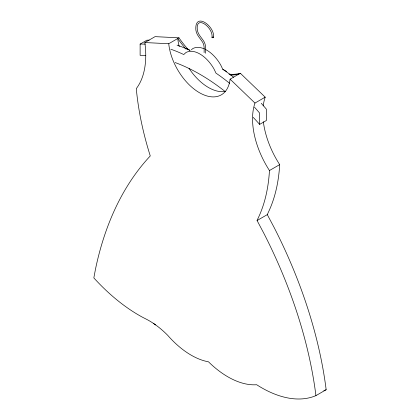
<?xml version="1.0" encoding="UTF-8"?>
<svg xmlns="http://www.w3.org/2000/svg" width="420" height="420" viewBox="0 0 420 420"><rect width="100%" height="100%" fill="white"/><g stroke="black" fill="none" stroke-linecap="round" stroke-linejoin="round"><path stroke-width="0.63" d="M315.935 395.624A331.894 191.62 60 0 0 263.771 233.153L257.072 220.526L258.31 217.775A198.996 114.891 60 0 0 269.462 170.531A66.901 38.624 60 0 1 254.961 103.068L230.102 79.165A43.738 25.253 60 0 1 199.421 92.694A43.738 25.253 60 0 1 168.735 43.733L144.842 42.541A90.405 52.196 60 0 1 136.285 88.62A245.905 141.971 60 0 0 150.266 155.946A487.557 281.489 60 0 0 95.445 269.351L93.839 277.914A154.954 89.465 60 0 0 142.501 317.226L146.444 319.252A73.878 42.651 60 0 1 153.647 323.531L157.222 326.088A73.878 42.651 60 0 1 167.664 335.276A75.217 43.428 60 0 0 208.499 361.82A82.709 47.754 60 0 0 256.662 384.725A117.296 67.72 60 0 0 315.935 395.624L326.161 389.718A331.894 191.62 60 0 0 273.998 227.252L267.298 214.625L268.538 211.874A198.996 114.891 60 0 0 279.689 164.624A66.901 38.624 60 0 1 263.34 121.732M191.368 49.859L192.628 48.688A28.03 16.181 60 0 1 204.346 48.904M145.756 55.713A196.182 113.269 60 0 0 140.123 55.388L140.123 44.095L146.89 40.189A163.669 94.495 60 0 1 149.153 40.163M144.842 42.541L155.069 36.64L178.962 37.826A72.324 41.759 60 0 0 188.375 49.718M168.735 43.733L178.962 37.826M230.102 79.165L240.334 73.258L265.193 97.162A66.901 38.624 60 0 0 263.204 105.929M254.961 103.068L265.193 97.162M253.223 117.38A196.182 113.269 60 0 1 259.634 124.388L266.396 120.482L266.396 109.189A163.669 94.495 60 0 0 261.266 103.309M269.462 170.531L279.689 164.624M257.072 220.526L267.298 214.625M189.998 50.395L186.732 48.904A163.669 94.495 60 0 0 177.056 45.145M189.998 50.332L186.821 48.499L186.821 48.946M205.496 49.455A28.03 16.181 60 0 1 220.658 64.869L222.758 69.248L226.464 71.384L226.464 71.831M222.758 69.248L226.553 71.894A163.669 94.495 60 0 1 233.62 77.217M153.647 323.531L155.621 324.912M213.491 37.306C215.255 26.418 194.428 11.072 195.857 30.035C196.45 35.165 200.466 38.483 202.897 42.672C204.55 45.649 204.104 49.151 204.115 52.595M211.995 37.406C213.502 27.426 195.41 14.159 197.337 29.825C197.82 34.503 201.947 37.926 204.23 42C206.099 45.444 205.616 49.497 205.611 53.245M259.634 124.388L259.634 113.096A163.669 94.495 60 0 0 254.499 107.21M213.113 36.997A0.745 0.383 -5 0 1 213.318 37.564A0.745 0.383 -5 0 1 212.173 37.637A0.745 0.383 -5 0 1 212.368 37.044M229.661 83.375A163.669 94.495 60 0 0 215.996 73.154L213.89 68.775A28.03 16.181 60 0 0 185.866 52.595L183.761 54.542A163.669 94.495 60 0 0 170.825 49.235M175.177 62.564A196.182 113.269 60 0 1 225.472 91.791M140.123 44.095A163.669 94.495 60 0 1 145.257 44.142M240.334 73.258A72.324 41.759 60 0 1 229.037 74.135M239.122 73.957A72.324 41.759 60 0 1 230.333 75.007M185.929 49.024A72.324 41.759 60 0 1 177.755 38.524A43.738 25.253 60 0 0 179.225 46.625M224.705 91.539A43.738 25.253 60 0 1 189.047 68.397M326.161 389.718A117.296 67.72 60 0 1 323.82 390.631"/></g></svg>
